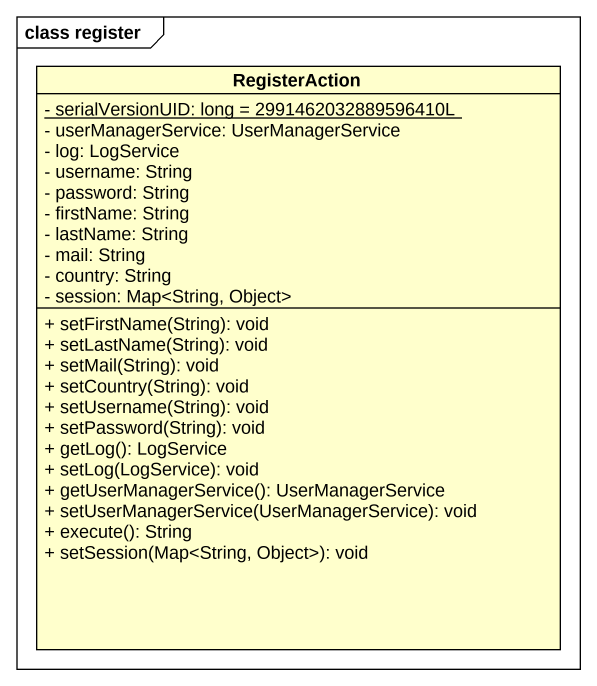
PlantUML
@startuml
mainframe class register
hide circle
hide empty members
skinparam classAttributeIconSize 0
class RegisterAction {
  {static} - serialVersionUID: long = 2991462032889596410L
  - userManagerService: UserManagerService
  - log: LogService
  - username: String
  - password: String
  - firstName: String
  - lastName: String
  - mail: String
  - country: String
  - session: Map<String, Object>
  + setFirstName(String): void
  + setLastName(String): void
  + setMail(String): void
  + setCountry(String): void
  + setUsername(String): void
  + setPassword(String): void
  + getLog(): LogService
  + setLog(LogService): void
  + getUserManagerService(): UserManagerService
  + setUserManagerService(UserManagerService): void
  + execute(): String
  + setSession(Map<String, Object>): void
}
@enduml
